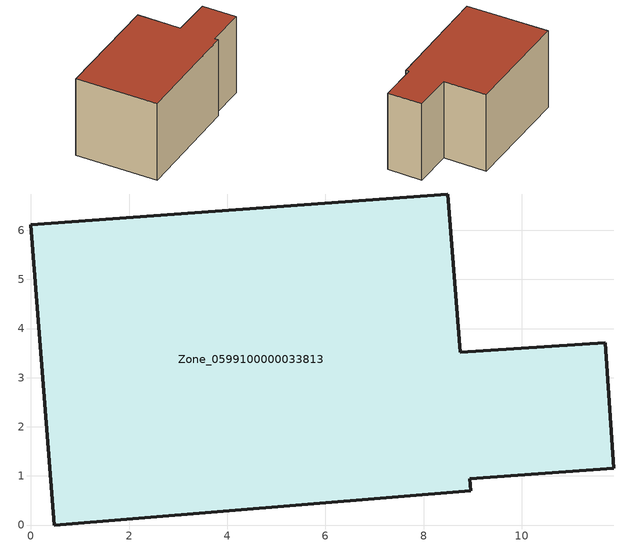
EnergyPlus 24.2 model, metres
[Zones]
Zone_0599100000033813
 floor ground (C_G): 0.48,0 0,6.11 8.49,6.74 8.74,3.52 11.7,3.71 11.87,1.15 8.94,0.94 8.96,0.7 z0
 wall outside (C_F): 0,6.11 0.48,0 8.96,0.7 8.94,0.94 11.87,1.15 11.7,3.71 8.74,3.52 8.49,6.74 0,6.11 z0:6.12
 roof outside (C_R): 8.96,0.7 8.94,0.94 11.87,1.15 11.7,3.71 8.74,3.52 8.49,6.74 0,6.11 0.48,0 z6.12
[BUILDING]
Pand.0599100000033813: North Axis=0; Terrain=City; Loads Convergence Tolerance Value=0.04; Temperature Convergence Tolerance Value=0.4; Solar Distribution=FullExterior; Maximum Number of Warmup Days=25; Minimum Number of Warmup Days=1
[Site:Location]
Rotterdam.The.Hague.AP_ZH_NLD Design_Conditions: Latitude=51.96; Longitude=4.45; Time Zone=1; Elevation=-4.5
[SITE:GROUNDTEMPERATURE:BUILDINGSURFACE]
18, 18, 18, 18, 18, 18, 18, 18, 18, 18, 18, 18
[MATERIAL] Thermal Absorptance=0.9; Solar Absorptance=0.7; Visible Absorptance=0.7
Name | Roughness | Thickness | Conductivity | Density | Specific Heat
G.TI.1946-1964 | MediumSmooth | 0.15 | 1 | 540 | 1210
F.TI.1946-1964 | Rough | 0.3 | 0.857143 | 1920 | 840
R.TI.1946-1964 | MediumRough | 0.2 | 0.277778 | 1500 | 1000
[CONSTRUCTION]
C_G: G.TI.1946-1964
C_F: F.TI.1946-1964
C_R: R.TI.1946-1964
[ZONE]
Zone_0599100000033813: Type=1; Multiplier=1; Ceiling Height=Autocalculate; Volume=Autocalculate; Floor Area=autocalculate; Part of Total Floor Area=Yes
[ZONEINFILTRATION:DESIGNFLOWRATE]
Infil_Zone_0599100000033813: Zone or ZoneList or Space or SpaceList=Zone_0599100000033813; Schedule=AlwaysOn; Design Flow Rate Calculation Method=Flow/Area; Flow Rate per Floor Area=0.003; Constant Term Coefficient=1; Temperature Term Coefficient=0; Velocity Term Coefficient=0; Velocity Squared Term Coefficient=0
[HVACTEMPLATE:ZONE:IDEALLOADSAIRSYSTEM]
Zone_0599100000033813: Maximum Heating Supply Air Temperature=50; Minimum Cooling Supply Air Temperature=13; Maximum Heating Supply Air Humidity Ratio=0.0156; Minimum Cooling Supply Air Humidity Ratio=0.0077; Heating Limit=NoLimit; Cooling Limit=NoLimit; Dehumidification Control Type=ConstantSensibleHeatRatio; Cooling Sensible Heat Ratio=0.7; Dehumidification Setpoint=60; Humidification Control Type=None; Humidification Setpoint=30; Outdoor Air Method=None; Outdoor Air Flow Rate per Person=0.00944; Outdoor Air Flow Rate per Zone Floor Area=0; Outdoor Air Flow Rate per Zone=0; Demand Controlled Ventilation Type=None; Outdoor Air Economizer Type=NoEconomizer; Heat Recovery Type=None; Sensible Heat Recovery Effectiveness=0.7; Latent Heat Recovery Effectiveness=0.65
[ZONECONTROL:THERMOSTAT]
ThermostatControl_Zone_0599100000033813: Zone or ZoneList=Zone_0599100000033813; Control Type Schedule=DualSetpointControlType; Control 1=Thermostat_Zone_0599100000033813; Temperature Difference Between Cutout And Setpoint=0
[THERMOSTATSETPOINT:DUALSETPOINT]
Thermostat_Zone_0599100000033813: Heating Setpoint Temperature Schedule=HeatingSetpoint_Zone_0599100000033813; Cooling Setpoint Temperature Schedule=CoolingSetpoint_Zone_0599100000033813
[SCHEDULE:COMPACT]
HeatingSetpoint_Zone_0599100000033813: Through: 12/31, For: AllDays, Until: 24:00, 21
CoolingSetpoint_Zone_0599100000033813: Through: 12/31, For: AllDays, Until: 24:00, 24
DualSetpointControlType: Through: 12/31, For: AllDays, Until: 24:00, 4
AlwaysOn: Through: 12/31, For: AllDays, Until: 24:00, 1
